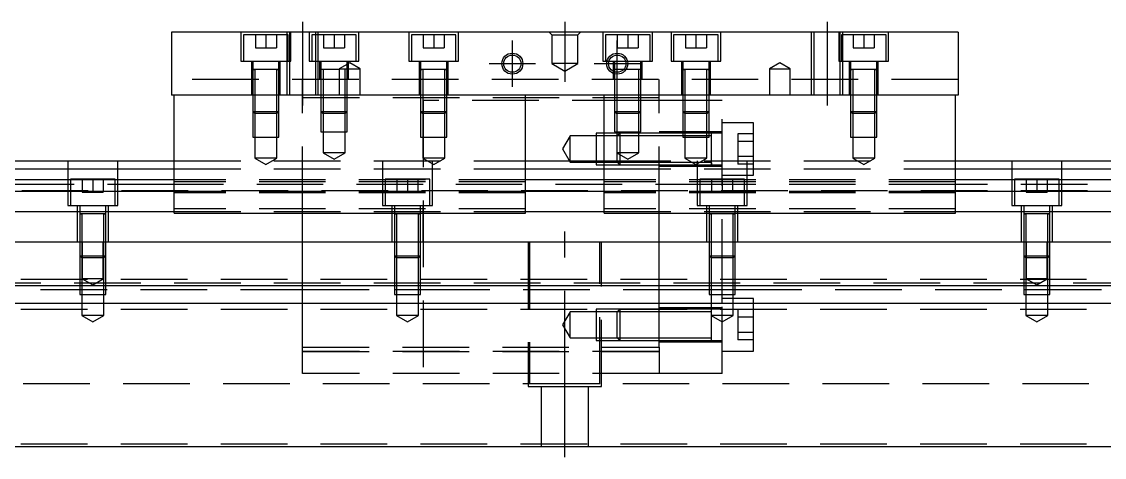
# Model space of a CAD drawing. Extents: x -20 to 803, y -295 to 102.
# Drawn here: x 186.4 to 392.9, y -242.8 to -159.8 of the extents above; entities that cross this region are included whole.
import ezdxf

# ---------------------------------------------------------------- set-up
doc = ezdxf.new("R2010")
doc.units = 0
doc.linetypes.add('CENTER', pattern=[50.8, 31.75, -6.35, 6.35, -6.35])
doc.linetypes.add('DASHED', pattern=[19.05, 12.7, -6.35])
doc.layers.get('0').update_dxf_attribs({"linetype": 'CONTINUOUS'})
doc.layers.add('CENTER', color=1, linetype='CENTER')

msp = doc.modelspace()

# ---------------------------------------------------------------- linework, layer by layer
at = {"color": 7, "linetype": 'CONTINUOUS'}
for p, q in [((215, -161.76), (215, -173.76)), ((365, -161.76), (215, -161.76)), ((365, -161.76), (365, -173.76)), ((365, -173.76), (215, -173.76)), ((215.5, -196.26), (215.5, -173.76)), ((282.5, -196.26), (282.5, -173.76)), ((297.5, -196.26), (297.5, -173.76)), ((364.5, -196.26), (364.5, -173.76)), ((0, -186.26), (215.5, -186.26)), ((0, -187.799608), (215.5, -187.799608)), ((282.5, -186.26), (297.5, -186.26)), ((282.5, -187.799608), (297.5, -187.799608)), ((364.5, -186.26), (580, -186.26)), ((364.5, -187.799608), (580, -187.799608)), ((215.5, -189.88154), (0, -189.88154)), ((297.5, -189.88154), (282.5, -189.88154)), ((580, -189.88154), (364.5, -189.88154)), ((215.5, -192.096666), (0, -192.096666)), ((297.5, -192.096666), (282.5, -192.096666)), ((580, -192.096666), (364.5, -192.096666)), ((0, -195.941934), (215.5, -195.941934)), ((282.5, -195.941934), (297.5, -195.941934)), ((364.5, -195.941934), (580, -195.941934)), ((215.5, -196.26), (282.5, -196.26)), ((297.5, -196.26), (364.5, -196.26)), ((580, -201.76), (0, -201.76)), ((580, -210.06), (0, -210.06)), ((580, -213.46), (0, -213.46)), ((580, -240.76), (0, -240.76))]:
    msp.add_line(p, q, dxfattribs=at)
at = {"color": 3, "linetype": 'DASHED'}
for p, q in [((228.25, -161.76), (228.25, -167.26)), ((237.25, -162.26), (228.75, -162.26)), ((228.75, -162.26), (228.75, -167.26)), ((231, -162.26), (231, -164.76)), ((233, -162.26), (233, -164.76)), ((235, -162.26), (235, -164.76)), ((237.000006, -161.76), (237.000006, -162.26)), ((237.000006, -162.26), (237.000006, -167.26)), ((237.25, -167.26), (237.25, -162.26)), ((237.5, -161.76), (237.5, -173.76)), ((237.75, -167.26), (237.75, -161.76)), ((241.25, -161.76), (241.25, -167.26)), ((242.999994, -162.26), (241.75, -162.26)), ((241.75, -162.26), (241.75, -167.26)), ((242.5, -173.76), (242.5, -161.76)), ((242.999994, -173.76), (242.999994, -161.76)), ((250.25, -162.26), (242.999994, -162.26)), ((244, -162.26), (244, -164.76)), ((246, -162.26), (246, -164.76)), ((248, -162.26), (248, -164.76)), ((250.25, -167.26), (250.25, -162.26)), ((250.75, -167.26), (250.75, -161.76)), ((260.25, -161.76), (260.25, -167.26)), ((269.25, -162.26), (260.75, -162.26)), ((260.75, -162.26), (260.75, -167.26)), ((263, -162.26), (263, -164.76)), ((265, -162.26), (265, -164.76)), ((267, -162.26), (267, -164.76)), ((269.25, -167.26), (269.25, -162.26)), ((269.75, -167.26), (269.75, -161.76)), ((287.5, -162.26), (287, -161.76)), ((287.5, -162.26), (287.5, -167.76)), ((287.5, -162.26), (292.5, -162.26)), ((292.5, -162.26), (293, -161.76)), ((292.5, -167.76), (292.5, -162.26)), ((297.25, -161.76), (297.25, -167.26)), ((306.25, -162.26), (297.75, -162.26)), ((297.75, -162.26), (297.75, -167.26)), ((300, -162.26), (300, -164.76)), ((302, -162.26), (302, -164.76)), ((304, -162.26), (304, -164.76)), ((306.25, -167.26), (306.25, -162.26)), ((306.75, -167.26), (306.75, -161.76)), ((310.25, -161.76), (310.25, -167.26)), ((319.25, -162.26), (310.75, -162.26)), ((310.75, -162.26), (310.75, -167.26)), ((313, -162.26), (313, -164.76)), ((315, -162.26), (315, -164.76)), ((317, -162.26), (317, -164.76)), ((319.25, -167.26), (319.25, -162.26)), ((319.75, -167.26), (319.75, -161.76)), ((337.000006, -161.76), (337.000006, -173.76)), ((337.5, -161.76), (337.5, -173.76)), ((342.25, -161.76), (342.25, -167.26)), ((342.5, -173.76), (342.5, -161.76)), ((351.25, -162.26), (342.75, -162.26)), ((342.75, -162.26), (342.75, -167.26)), ((342.999994, -162.26), (342.999994, -161.76)), ((342.999994, -167.26), (342.999994, -162.26)), ((345, -162.26), (345, -164.76)), ((347, -162.26), (347, -164.76)), ((349, -162.26), (349, -164.76)), ((351.25, -167.26), (351.25, -162.26)), ((351.75, -167.26), (351.75, -161.76)), ((231, -164.76), (233, -164.76)), ((233, -164.76), (235, -164.76)), ((244, -164.76), (246, -164.76)), ((246, -164.76), (248, -164.76)), ((263, -164.76), (265, -164.76)), ((265, -164.76), (267, -164.76)), ((300, -164.76), (302, -164.76)), ((302, -164.76), (304, -164.76)), ((313, -164.76), (315, -164.76)), ((315, -164.76), (317, -164.76)), ((345, -164.76), (347, -164.76)), ((347, -164.76), (349, -164.76)), ((228.25, -167.26), (237.75, -167.26)), ((230.25, -167.26), (230.25, -173.76)), ((230.5, -167.26), (230.5, -168.86)), ((230.5, -168.855), (230.5, -168.86)), ((230.5, -168.86), (230.757448, -168.86)), ((230.757468, -168.86), (230.5, -168.86)), ((230.5, -168.86), (230.5, -173.75998)), ((230.5, -168.86), (230.5, -168.865)), ((235.242552, -168.86), (230.757468, -168.86)), ((230.9, -168.86), (230.9, -173.75998)), ((235.1, -173.75998), (235.1, -168.86)), ((235.5, -168.86), (235.242552, -168.86)), ((235.242602, -168.86), (235.5, -168.86)), ((235.5, -168.86), (235.5, -167.26)), ((235.5, -168.86), (235.5, -168.855)), ((235.5, -173.75998), (235.5, -168.86)), ((235.5, -168.865), (235.5, -168.86)), ((235.75, -173.76), (235.75, -167.26)), ((237.000006, -167.26), (237.000006, -173.76)), ((241.25, -167.26), (250.75, -167.26)), ((243.25, -167.26), (243.25, -170.76)), ((243.5, -167.26), (243.5, -168.86)), ((243.5, -168.855), (243.5, -168.86)), ((243.757468, -168.86), (243.5, -168.86)), ((243.5, -168.86), (243.5, -168.865)), ((243.5, -168.86), (243.5, -170.75998)), ((246.902224, -168.86), (243.757468, -168.86)), ((243.9, -168.86), (243.9, -170.75998)), ((249, -167.6053), (247, -168.76)), ((247, -168.76), (249, -168.76)), ((247, -168.76), (247, -173.76)), ((248.1, -170.75998), (248.1, -168.86)), ((248.5, -168.86), (248.5, -167.26)), ((248.5, -168.86), (248.5, -168.855)), ((248.5, -168.865), (248.5, -168.86)), ((248.5, -170.75998), (248.5, -168.86)), ((248.75, -170.76), (248.75, -167.26)), ((251, -168.76), (249, -167.6053)), ((249, -168.76), (251, -168.76)), ((251, -173.76), (251, -168.76)), ((260.25, -167.26), (269.75, -167.26)), ((262.25, -167.26), (262.25, -173.76)), ((262.5, -167.26), (262.5, -168.86)), ((262.5, -168.855), (262.5, -168.86)), ((262.5, -168.86), (262.757448, -168.86)), ((262.757468, -168.86), (262.5, -168.86)), ((262.5, -168.86), (262.5, -168.865)), ((262.5, -168.86), (262.5, -173.75998)), ((267.242552, -168.86), (262.757468, -168.86)), ((262.9, -168.86), (262.9, -173.75998)), ((267.1, -173.75998), (267.1, -168.86)), ((267.5, -168.86), (267.242552, -168.86)), ((267.242602, -168.86), (267.5, -168.86)), ((267.5, -168.86), (267.5, -167.26)), ((267.5, -168.86), (267.5, -168.855)), ((267.5, -168.865), (267.5, -168.86)), ((267.5, -173.75998), (267.5, -168.86)), ((267.75, -173.76), (267.75, -167.26)), ((292.5, -167.76), (287.5, -167.76)), ((287.5, -167.76), (290, -169.203376)), ((290, -169.203376), (292.5, -167.76)), ((297.25, -167.26), (306.75, -167.26)), ((299.25, -167.26), (299.25, -170.76)), ((299.5, -167.26), (299.5, -168.86)), ((299.5, -168.855), (299.5, -168.86)), ((299.757468, -168.86), (299.5, -168.86)), ((299.5, -168.86), (299.5, -169.332418)), ((299.5, -168.86), (299.5, -168.865)), ((301.229562, -168.86), (299.757468, -168.86)), ((299.9, -168.86), (299.9, -169.406966)), ((301.669968, -168.86), (301.229562, -168.86)), ((301.67033, -168.86), (301.229838, -168.86)), ((304.242552, -168.86), (301.669968, -168.86)), ((304.1, -170.75998), (304.1, -168.86)), ((304.5, -168.86), (304.242552, -168.86)), ((304.5, -168.86), (304.5, -167.26)), ((304.5, -168.86), (304.5, -168.855)), ((304.5, -170.75998), (304.5, -168.86)), ((304.5, -168.865), (304.5, -168.86)), ((304.75, -170.76), (304.75, -167.26)), ((310.25, -167.26), (319.75, -167.26)), ((312.25, -167.26), (312.25, -173.76)), ((312.5, -167.26), (312.5, -168.86)), ((312.5, -168.855), (312.5, -168.86)), ((312.5, -168.86), (312.757448, -168.86)), ((312.757468, -168.86), (312.5, -168.86)), ((312.5, -168.86), (312.5, -173.75998)), ((312.5, -168.86), (312.5, -168.865)), ((317.242552, -168.86), (312.757468, -168.86)), ((312.9, -168.86), (312.9, -173.75998)), ((317.1, -173.75998), (317.1, -168.86)), ((317.5, -168.86), (317.242552, -168.86)), ((317.242602, -168.86), (317.5, -168.86)), ((317.5, -168.86), (317.5, -167.26)), ((317.5, -168.86), (317.5, -168.855)), ((317.5, -173.75998), (317.5, -168.86)), ((317.5, -168.865), (317.5, -168.86)), ((317.75, -173.76), (317.75, -167.26)), ((331, -167.6053), (329, -168.76)), ((329, -168.76), (331, -168.76)), ((329, -168.76), (329, -173.76)), ((333, -168.76), (331, -167.6053)), ((331, -168.76), (333, -168.76)), ((333, -173.76), (333, -168.76)), ((342.25, -167.26), (351.75, -167.26)), ((342.999994, -173.76), (342.999994, -167.26)), ((344.25, -167.26), (344.25, -173.76)), ((344.5, -167.26), (344.5, -168.86)), ((344.5, -168.855), (344.5, -168.86)), ((344.5, -168.86), (344.757448, -168.86)), ((344.757468, -168.86), (344.5, -168.86)), ((344.5, -168.86), (344.5, -168.865)), ((344.5, -168.86), (344.5, -173.75998)), ((349.242552, -168.86), (344.757468, -168.86)), ((344.9, -168.86), (344.9, -173.75998)), ((349.1, -173.75998), (349.1, -168.86)), ((349.5, -168.86), (349.242552, -168.86)), ((349.242602, -168.86), (349.5, -168.86)), ((349.5, -168.86), (349.5, -167.26)), ((349.5, -168.86), (349.5, -168.855)), ((349.5, -168.865), (349.5, -168.86)), ((349.5, -173.75998), (349.5, -168.86)), ((349.75, -173.76), (349.75, -167.26)), ((365, -170.76), (215, -170.76)), ((240, -173.76), (240, -170.76)), ((243.5, -170.76), (243.5, -173.76)), ((243.500006, -170.76), (243.500006, -173.76)), ((243.9, -170.76), (243.9, -173.76)), ((248.1, -173.76), (248.1, -170.76)), ((248.499994, -173.76), (248.499994, -170.76)), ((248.5, -173.76), (248.5, -170.76)), ((299.5, -169.332418), (299.5, -169.696492)), ((299.5, -169.696492), (299.5, -170.75998)), ((299.5, -170.76), (299.5, -176.86)), ((299.500006, -170.76), (299.500006, -176.86)), ((299.9, -169.406966), (299.9, -169.757498)), ((299.9, -169.757498), (299.9, -170.75998)), ((299.9, -170.76), (299.9, -177.26)), ((304.1, -173.76), (304.1, -170.76)), ((304.499994, -173.76), (304.499994, -170.76)), ((304.5, -173.76), (304.5, -170.76)), ((308, -173.76), (308, -170.76)), ((230.5, -173.76), (230.5, -176.86)), ((230.500006, -173.76), (230.500006, -176.860006)), ((230.9, -173.76), (230.9, -177.26)), ((235.1, -177.26), (235.1, -173.76)), ((235.499994, -176.860006), (235.499994, -173.76)), ((235.5, -176.86), (235.5, -173.76)), ((240, -196.26), (240, -173.76)), ((308, -174.26), (240, -174.26)), ((243.5, -173.76), (243.5, -176.86)), ((243.500006, -173.76), (243.500006, -176.860006)), ((243.9, -173.76), (243.9, -177.26)), ((248.1, -177.26), (248.1, -173.76)), ((248.499994, -176.860006), (248.499994, -173.76)), ((248.5, -176.86), (248.5, -173.76)), ((262.5, -173.76), (262.5, -176.86)), ((262.500006, -173.76), (262.500006, -176.860006)), ((262.9, -173.76), (262.9, -177.26)), ((263, -174.76), (263, -226.76)), ((304.1, -174.76), (263, -174.76)), ((267.1, -177.26), (267.1, -173.76)), ((267.499994, -176.860006), (267.499994, -173.76)), ((267.5, -176.86), (267.5, -173.76)), ((304.1, -177.26), (304.1, -173.76)), ((304.5, -174.76), (304.1, -174.76)), ((304.499994, -176.860006), (304.499994, -173.76)), ((304.5, -176.86), (304.5, -173.76)), ((308, -174.76), (304.5, -174.76)), ((308, -196.26), (308, -173.76)), ((312.5, -174.76), (308, -174.76)), ((312.5, -173.76), (312.5, -176.86)), ((312.9, -174.76), (312.5, -174.76)), ((312.500006, -173.76), (312.500006, -176.860006)), ((312.9, -173.76), (312.9, -177.26)), ((317.1, -174.76), (312.9, -174.76)), ((317.1, -177.26), (317.1, -173.76)), ((317.5, -174.76), (317.1, -174.76)), ((317.499994, -176.860006), (317.499994, -173.76)), ((317.5, -176.86), (317.5, -173.76)), ((320, -174.76), (317.5, -174.76)), ((320, -210.06), (320, -174.76)), ((344.5, -173.76), (344.5, -176.86)), ((344.500006, -173.76), (344.500006, -176.860006)), ((344.9, -173.76), (344.9, -177.26)), ((349.1, -177.26), (349.1, -173.76)), ((349.499994, -176.860006), (349.499994, -173.76)), ((349.5, -176.86), (349.5, -173.76)), ((230.5, -176.86), (235.5, -176.86)), ((230.5, -176.86), (230.9, -177.26)), ((230.500006, -176.86002), (230.500006, -181.76)), ((235.1, -177.26), (230.9, -177.26)), ((230.9, -177.26002), (230.9, -181.76)), ((235.1, -177.26), (235.5, -176.86)), ((235.1, -181.76), (235.1, -177.26002)), ((235.499994, -181.76), (235.499994, -176.86002)), ((243.5, -176.86), (248.5, -176.86)), ((243.5, -176.86), (243.9, -177.26)), ((243.500006, -176.86002), (243.500006, -180.76)), ((248.1, -177.26), (243.9, -177.26)), ((243.9, -177.26002), (243.9, -180.76)), ((248.1, -177.26), (248.5, -176.86)), ((248.1, -180.76), (248.1, -177.26002)), ((248.499994, -180.76), (248.499994, -176.86002)), ((262.5, -176.86), (267.5, -176.86)), ((262.5, -176.86), (262.9, -177.26)), ((262.500006, -176.86002), (262.500006, -181.76)), ((267.1, -177.26), (262.9, -177.26)), ((262.9, -177.26002), (262.9, -181.76)), ((267.1, -177.26), (267.5, -176.86)), ((267.1, -181.76), (267.1, -177.26002)), ((267.499994, -181.76), (267.499994, -176.86002)), ((299.5, -176.86), (304.5, -176.86)), ((299.5, -176.86), (299.9, -177.26)), ((299.500006, -176.86002), (299.500006, -180.76)), ((304.1, -177.26), (299.9, -177.26)), ((299.9, -177.26002), (299.9, -180.76)), ((304.1, -177.26), (304.5, -176.86)), ((304.1, -180.76), (304.1, -177.26002)), ((304.499994, -180.76), (304.499994, -176.86002)), ((312.5, -176.86), (317.5, -176.86)), ((312.5, -176.86), (312.9, -177.26)), ((312.500006, -176.86002), (312.500006, -181.76)), ((317.1, -177.26), (312.9, -177.26)), ((312.9, -177.26002), (312.9, -181.76)), ((317.1, -177.26), (317.5, -176.86)), ((317.1, -181.76), (317.1, -177.26002)), ((317.499994, -181.76), (317.499994, -176.86002)), ((344.5, -176.86), (349.5, -176.86)), ((344.5, -176.86), (344.9, -177.26)), ((344.500006, -176.86002), (344.500006, -181.76)), ((349.1, -177.26), (344.9, -177.26)), ((344.9, -177.26002), (344.9, -181.76)), ((349.1, -177.26), (349.5, -176.86)), ((349.1, -181.76), (349.1, -177.26002)), ((349.499994, -181.76), (349.499994, -176.86002)), ((326, -179.01), (320, -179.01)), ((326, -189.01), (326, -179.01)), ((243.500006, -180.76), (248.499994, -180.76)), ((243.9, -180.76), (243.9, -184.76)), ((248.1, -184.76), (248.1, -180.76)), ((291, -181.51), (289.556624, -184.01)), ((291, -186.51), (291, -181.51)), ((296, -181.51), (291, -181.51)), ((296, -181.010006), (296, -187.009994)), ((300.49998, -181.010006), (296, -181.010006)), ((299.99998, -181.51), (296, -181.51)), ((299.500006, -180.76), (304.499994, -180.76)), ((299.9, -180.76), (299.9, -184.76)), ((300.5, -181.01), (300, -181.51)), ((300, -186.51), (300, -181.51)), ((308, -181.51), (300, -181.51)), ((300.5, -181.01), (300.5, -187.01)), ((308, -181.01), (300.5, -181.01)), ((308, -181.010006), (300.5, -181.010006)), ((304.1, -184.76), (304.1, -180.76)), ((320, -180.76), (308, -180.76)), ((312.500006, -181.01), (308.00002, -181.01)), ((318, -181.51), (308.00002, -181.51)), ((317.499994, -181.01), (312.500006, -181.01)), ((318, -181.01), (317.499994, -181.01)), ((318, -181.01), (317.995, -181.01)), ((318, -181.359602), (318, -181.01)), ((318.005, -181.01), (318, -181.01)), ((320, -181.01), (318, -181.01)), ((318, -183.84997), (318, -181.359602)), ((323, -181.123248), (323, -182.566624)), ((326, -181.123248), (323, -181.123248)), ((230.500006, -181.76), (235.499994, -181.76)), ((230.9, -181.76), (230.9, -185.76)), ((235.1, -185.76), (235.1, -181.76)), ((262.500006, -181.76), (267.499994, -181.76)), ((262.9, -181.76), (262.9, -185.76)), ((267.1, -185.76), (267.1, -181.76)), ((312.500006, -181.76), (317.499994, -181.76)), ((312.9, -181.76), (312.9, -185.76)), ((317.1, -185.76), (317.1, -181.76)), ((323, -182.566624), (323, -185.453376)), ((326, -182.566624), (323, -182.566624)), ((344.500006, -181.76), (349.499994, -181.76)), ((344.9, -181.76), (344.9, -185.76)), ((349.1, -185.76), (349.1, -181.76)), ((235.1, -185.76), (230.9, -185.76)), ((230.9, -185.76), (233, -186.972436)), ((233, -186.972436), (235.1, -185.76)), ((248.1, -184.76), (243.9, -184.76)), ((243.9, -184.76), (246, -185.972436)), ((246, -185.972436), (248.1, -184.76)), ((267.1, -185.76), (262.9, -185.76)), ((262.9, -185.76), (265, -186.972436)), ((265, -186.972436), (267.1, -185.76)), ((289.556624, -184.01), (291, -186.51)), ((304.1, -184.76), (299.9, -184.76)), ((299.9, -184.76), (302, -185.972436)), ((302, -185.972436), (304.1, -184.76)), ((317.1, -185.76), (312.9, -185.76)), ((312.9, -185.76), (315, -186.972436)), ((315, -186.972436), (317.1, -185.76)), ((318, -184.21006), (318, -183.84997)), ((318, -186.66035), (318, -184.21006)), ((323, -185.453376), (323, -186.896752)), ((326, -185.453376), (323, -185.453376)), ((349.1, -185.76), (344.9, -185.76)), ((344.9, -185.76), (347, -186.972436)), ((347, -186.972436), (349.1, -185.76)), ((195.25, -186.26), (195.25, -194.76)), ((204.75, -194.76), (204.75, -186.26)), ((215.5, -186.26), (282.5, -186.26)), ((215.5, -187.799608), (282.5, -187.799608)), ((255.25, -186.26), (255.25, -194.76)), ((264.75, -194.76), (264.75, -186.26)), ((291, -186.51), (296, -186.51)), ((296, -186.51), (299.99998, -186.51)), ((296, -187.009994), (300.49998, -187.009994)), ((297.5, -186.26), (364.5, -186.26)), ((297.5, -187.799608), (364.5, -187.799608)), ((300, -186.51), (300.5, -187.01)), ((300, -186.51), (308, -186.51)), ((300.5, -187.009994), (308, -187.009994)), ((300.5, -187.01), (308, -187.01)), ((308, -187.26), (320, -187.26)), ((308.00002, -186.51), (318, -186.51)), ((308.00002, -187.01), (318.005, -187.01)), ((315.25, -186.26), (315.25, -194.76)), ((317.995, -187.01), (320, -187.01)), ((318, -187.01), (318, -186.66035)), ((318, -186.660398), (318, -187.01)), ((326, -186.896752), (323, -186.896752)), ((324.75, -194.76), (324.75, -186.26)), ((375.25, -186.26), (375.25, -194.76)), ((384.75, -194.76), (384.75, -186.26)), ((204.25, -189.76), (195.75, -189.76)), ((195.75, -189.76), (195.75, -194.76)), ((198, -189.76), (198, -192.26)), ((200, -189.76), (200, -192.26)), ((202, -189.76), (202, -192.26)), ((204.25, -194.76), (204.25, -189.76)), ((282.5, -189.88154), (215.5, -189.88154)), ((264.25, -189.76), (255.75, -189.76)), ((255.75, -189.76), (255.75, -194.76)), ((258, -189.76), (258, -192.26)), ((260, -189.76), (260, -192.26)), ((262, -189.76), (262, -192.26)), ((264.25, -194.76), (264.25, -189.76)), ((364.5, -189.88154), (297.5, -189.88154)), ((324.25, -189.76), (315.75, -189.76)), ((315.75, -189.76), (315.75, -194.76)), ((318, -189.76), (318, -192.26)), ((320, -189.01), (326, -189.01)), ((320, -189.76), (320, -192.26)), ((322, -189.76), (322, -192.26)), ((324.25, -194.76), (324.25, -189.76)), ((384.25, -189.76), (375.75, -189.76)), ((375.75, -189.76), (375.75, -194.76)), ((378, -189.76), (378, -192.26)), ((380, -189.76), (380, -192.26)), ((382, -189.76), (382, -192.26)), ((384.25, -194.76), (384.25, -189.76)), ((215.5, -190.76), (28, -190.76)), ((282.5, -190.28668), (215.5, -190.28668)), ((262.99998, -190.76), (215.5, -190.76)), ((320, -190.76), (263, -190.76)), ((364.5, -190.28668), (297.5, -190.28668)), ((364.5, -190.76), (320.00002, -190.76)), ((523, -190.76), (364.5, -190.76)), ((523, -192.01), (25, -192.01)), ((198, -192.26), (200, -192.26)), ((200, -192.26), (202, -192.26)), ((282.5, -192.096666), (215.5, -192.096666)), ((282.5, -192.34), (215.5, -192.34)), ((258, -192.26), (260, -192.26)), ((260, -192.26), (262, -192.26)), ((364.5, -192.096666), (297.5, -192.096666)), ((364.5, -192.34), (297.5, -192.34)), ((318, -192.26), (320, -192.26)), ((320, -192.26), (322, -192.26)), ((378, -192.26), (380, -192.26)), ((380, -192.26), (382, -192.26)), ((195.25, -194.76), (204.75, -194.76)), ((197, -194.76), (197, -201.76)), ((197.5, -194.76), (197.5, -196.36)), ((202.5, -196.36), (202.5, -194.76)), ((203, -201.76), (203, -194.76)), ((282.5, -195.437372), (215.5, -195.437372)), ((215.5, -195.941934), (282.5, -195.941934)), ((255.25, -194.76), (264.75, -194.76)), ((257, -194.76), (257, -201.76)), ((257.5, -194.76), (257.5, -196.36)), ((262.5, -196.36), (262.5, -194.76)), ((263, -201.76), (263, -194.76)), ((364.5, -195.437372), (297.5, -195.437372)), ((297.5, -195.941934), (364.5, -195.941934)), ((315.25, -194.76), (324.75, -194.76)), ((317, -194.76), (317, -201.76)), ((317.5, -194.76), (317.5, -196.36)), ((322.5, -196.36), (322.5, -194.76)), ((323, -201.76), (323, -194.76)), ((375.25, -194.76), (384.75, -194.76)), ((377, -194.76), (377, -201.76)), ((377.5, -194.76), (377.5, -196.36)), ((382.5, -196.36), (382.5, -194.76)), ((383, -201.76), (383, -194.76)), ((197.5, -196.355), (197.5, -196.36)), ((197.5, -196.36), (197.757448, -196.36)), ((197.757468, -196.36), (197.5, -196.36)), ((197.5, -196.36), (197.5, -196.365)), ((197.5, -196.36), (197.5, -201.75998)), ((202.242552, -196.36), (197.757468, -196.36)), ((197.9, -196.36), (197.9, -201.75998)), ((202.1, -201.75998), (202.1, -196.36)), ((202.5, -196.36), (202.242552, -196.36)), ((202.242602, -196.36), (202.5, -196.36)), ((202.5, -196.36), (202.5, -196.355)), ((202.5, -196.365), (202.5, -196.36)), ((202.5, -201.75998), (202.5, -196.36)), ((240, -201.76), (240, -196.26)), ((257.5, -196.355), (257.5, -196.36)), ((257.5, -196.36), (257.757448, -196.36)), ((257.757468, -196.36), (257.5, -196.36)), ((257.5, -196.36), (257.5, -196.365)), ((257.5, -196.36), (257.5, -201.75998)), ((262.242552, -196.36), (257.757468, -196.36)), ((257.9, -196.36), (257.9, -201.75998)), ((262.1, -201.75998), (262.1, -196.36)), ((262.5, -196.36), (262.242552, -196.36)), ((262.242602, -196.36), (262.5, -196.36)), ((262.5, -196.36), (262.5, -196.355)), ((262.5, -196.365), (262.5, -196.36)), ((262.5, -201.75998), (262.5, -196.36)), ((308, -201.76), (308, -196.26)), ((317.5, -196.355), (317.5, -196.36)), ((317.5, -196.36), (317.757448, -196.36)), ((317.757468, -196.36), (317.5, -196.36)), ((317.5, -196.36), (317.5, -196.365)), ((317.5, -196.36), (317.5, -201.75998)), ((322.242552, -196.36), (317.757468, -196.36)), ((317.9, -196.36), (317.9, -201.75998)), ((322.1, -201.75998), (322.1, -196.36)), ((322.5, -196.36), (322.242552, -196.36)), ((322.242602, -196.36), (322.5, -196.36)), ((322.5, -196.36), (322.5, -196.355)), ((322.5, -196.365), (322.5, -196.36)), ((322.5, -201.75998), (322.5, -196.36)), ((377.5, -196.355), (377.5, -196.36)), ((377.5, -196.36), (377.757448, -196.36)), ((377.757468, -196.36), (377.5, -196.36)), ((377.5, -196.36), (377.5, -196.365)), ((377.5, -196.36), (377.5, -201.75998)), ((382.242552, -196.36), (377.757468, -196.36)), ((377.9, -196.36), (377.9, -201.75998)), ((382.1, -201.75998), (382.1, -196.36)), ((382.5, -196.36), (382.242552, -196.36)), ((382.242602, -196.36), (382.5, -196.36)), ((382.5, -196.36), (382.5, -196.355)), ((382.5, -196.365), (382.5, -196.36)), ((382.5, -201.75998), (382.5, -196.36)), ((197.5, -201.76), (197.5, -204.36)), ((197.500006, -201.76), (197.500006, -204.360006)), ((197.9, -201.76), (197.9, -204.76)), ((198, -201.76), (198, -208.76)), ((202, -208.76), (202, -201.76)), ((202.1, -204.76), (202.1, -201.76)), ((202.499994, -204.360006), (202.499994, -201.76)), ((202.5, -204.36), (202.5, -201.76)), ((240, -210.06), (240, -201.76)), ((257.5, -201.76), (257.5, -204.36)), ((257.500006, -201.76), (257.500006, -204.360006)), ((257.9, -201.76), (257.9, -204.76)), ((262.1, -204.76), (262.1, -201.76)), ((262.499994, -204.360006), (262.499994, -201.76)), ((262.5, -204.36), (262.5, -201.76)), ((283, -201.76), (283, -229.26)), ((283.291796, -201.76), (283.291796, -228.76)), ((296.708204, -228.76), (296.708204, -201.76)), ((297, -229.26), (297, -201.76)), ((308, -210.06), (308, -201.76)), ((317.5, -201.76), (317.5, -204.36)), ((317.500006, -201.76), (317.500006, -204.360006)), ((317.9, -201.76), (317.9, -204.76)), ((322.1, -204.76), (322.1, -201.76)), ((322.499994, -204.360006), (322.499994, -201.76)), ((322.5, -204.36), (322.5, -201.76)), ((377.5, -201.76), (377.5, -204.36)), ((377.500006, -201.76), (377.500006, -204.360006)), ((377.9, -201.76), (377.9, -204.76)), ((378, -201.76), (378, -208.76)), ((382, -208.76), (382, -201.76)), ((382.1, -204.76), (382.1, -201.76)), ((382.499994, -204.360006), (382.499994, -201.76)), ((382.5, -204.36), (382.5, -201.76)), ((197.5, -204.36), (202.5, -204.36)), ((197.5, -204.36), (197.9, -204.76)), ((197.500006, -204.36002), (197.500006, -210.06)), ((202.1, -204.76), (202.5, -204.36)), ((202.499994, -210.06), (202.499994, -204.36002)), ((257.5, -204.36), (262.5, -204.36)), ((257.5, -204.36), (257.9, -204.76)), ((257.500006, -204.36002), (257.500006, -210.06)), ((262.1, -204.76), (262.5, -204.36)), ((262.499994, -210.06), (262.499994, -204.36002)), ((317.5, -204.36), (322.5, -204.36)), ((317.5, -204.36), (317.9, -204.76)), ((317.500006, -204.36002), (317.500006, -210.06)), ((322.1, -204.76), (322.5, -204.36)), ((322.499994, -210.06), (322.499994, -204.36002)), ((377.5, -204.36), (382.5, -204.36)), ((377.5, -204.36), (377.9, -204.76)), ((377.500006, -204.36002), (377.500006, -210.06)), ((382.1, -204.76), (382.5, -204.36)), ((382.499994, -210.06), (382.499994, -204.36002)), ((202.1, -204.76), (197.9, -204.76)), ((197.9, -204.76002), (197.9, -211.76)), ((202.1, -211.76), (202.1, -204.76002)), ((262.1, -204.76), (257.9, -204.76)), ((257.9, -204.76002), (257.9, -211.76)), ((262.1, -211.76), (262.1, -204.76002)), ((322.1, -204.76), (317.9, -204.76)), ((317.9, -204.76002), (317.9, -211.76)), ((322.1, -211.76), (322.1, -204.76002)), ((382.1, -204.76), (377.9, -204.76)), ((377.9, -204.76002), (377.9, -211.76)), ((382.1, -211.76), (382.1, -204.76002)), ((580, -208.91), (0, -208.91)), ((25, -209.51), (523, -209.51)), ((197.500006, -210.06), (197.500006, -211.76)), ((202, -208.76), (198, -208.76)), ((198, -208.76), (200, -209.9147)), ((200, -209.9147), (202, -208.76)), ((202.499994, -211.76), (202.499994, -210.06)), ((240, -213.46), (240, -210.06)), ((257.500006, -210.06), (257.500006, -211.76)), ((262.499994, -211.76), (262.499994, -210.06)), ((308, -213.46), (308, -210.06)), ((317.500006, -210.06), (317.500006, -211.76)), ((320, -211.76), (320, -210.06)), ((322.499994, -211.76), (322.499994, -210.06)), ((377.500006, -210.06), (377.500006, -211.76)), ((382, -208.76), (378, -208.76)), ((378, -208.76), (380, -209.9147)), ((380, -209.9147), (382, -208.76)), ((382.499994, -211.76), (382.499994, -210.06)), ((56.708204, -210.76), (240, -210.76)), ((197.500006, -210.76), (202.499994, -210.76)), ((197.500006, -211.76), (202.499994, -211.76)), ((197.9, -211.76), (197.9, -215.76)), ((202.1, -215.76), (202.1, -211.76)), ((240, -210.76), (262.99998, -210.76)), ((257.500006, -210.76), (262.499994, -210.76)), ((257.500006, -211.76), (262.499994, -211.76)), ((257.9, -211.76), (257.9, -215.76)), ((262.1, -215.76), (262.1, -211.76)), ((263, -210.759994), (308, -210.759994)), ((263, -210.76), (308, -210.76)), ((308, -210.759994), (317.500006, -210.759994)), ((308, -210.76), (317.500006, -210.76)), ((317.500006, -210.759994), (320, -210.759994)), ((317.500006, -210.76), (320, -210.76)), ((317.500006, -210.76), (322.499994, -210.76)), ((317.500006, -211.76), (322.499994, -211.76)), ((317.9, -211.76), (317.9, -215.76)), ((320, -213.46), (320, -211.76)), ((326, -212.51), (320, -212.51)), ((320.00002, -210.76), (322.499994, -210.76)), ((322.1, -215.76), (322.1, -211.76)), ((322.499994, -210.76), (523, -210.76)), ((326, -213.46), (326, -212.51)), ((377.500006, -210.76), (382.499994, -210.76)), ((377.500006, -211.76), (382.499994, -211.76)), ((377.9, -211.76), (377.9, -215.76)), ((382.1, -215.76), (382.1, -211.76)), ((580, -214.61), (0, -214.61)), ((240, -221.76), (240, -213.46)), ((296, -214.510006), (296, -220.509994)), ((300.49998, -214.510006), (296, -214.510006)), ((300.5, -214.51), (300, -215.01)), ((300.5, -214.51), (300.5, -220.51)), ((308, -214.51), (300.5, -214.51)), ((308, -214.510006), (300.5, -214.510006)), ((308, -221.76), (308, -213.46)), ((320, -214.26), (308, -214.26)), ((318, -214.51), (308.00002, -214.51)), ((318, -214.51), (317.995, -214.51)), ((320, -214.51), (318, -214.51)), ((318.005, -214.51), (318, -214.51)), ((318, -217.34997), (318, -214.61)), ((320, -226.76), (320, -213.46)), ((323, -214.623248), (323, -216.066624)), ((326, -214.623248), (323, -214.623248)), ((326, -222.51), (326, -213.46)), ((202.1, -215.76), (197.9, -215.76)), ((197.9, -215.76), (200, -216.972436)), ((200, -216.972436), (202.1, -215.76)), ((262.1, -215.76), (257.9, -215.76)), ((257.9, -215.76), (260, -216.972436)), ((260, -216.972436), (262.1, -215.76)), ((291, -215.01), (289.556624, -217.51)), ((291, -220.01), (291, -215.01)), ((296, -215.01), (291, -215.01)), ((299.99998, -215.01), (296, -215.01)), ((300, -220.01), (300, -215.01)), ((308, -215.01), (300, -215.01)), ((318, -215.01), (308.00002, -215.01)), ((322.1, -215.76), (317.9, -215.76)), ((317.9, -215.76), (320, -216.972436)), ((320, -216.972436), (322.1, -215.76)), ((326, -216.066624), (323, -216.066624)), ((323, -216.066624), (323, -218.953376)), ((382.1, -215.76), (377.9, -215.76)), ((377.9, -215.76), (380, -216.972436)), ((380, -216.972436), (382.1, -215.76)), ((289.556624, -217.51), (291, -220.01)), ((318, -217.71006), (318, -217.34997)), ((318, -220.16035), (318, -217.71006)), ((291, -220.01), (296, -220.01)), ((296, -220.01), (299.99998, -220.01)), ((296, -220.509994), (300.49998, -220.509994)), ((300, -220.01), (308, -220.01)), ((300, -220.01), (300.5, -220.51)), ((300.5, -220.509994), (308, -220.509994)), ((300.5, -220.51), (308, -220.51)), ((308, -220.76), (320, -220.76)), ((308.00002, -220.01), (318, -220.01)), ((308.00002, -220.51), (318, -220.51)), ((317.995, -220.51), (318, -220.51)), ((318, -220.51), (318, -220.16035)), ((318, -220.51), (320, -220.51)), ((318, -220.51), (318.005, -220.51)), ((323, -218.953376), (323, -220.396752)), ((326, -218.953376), (323, -218.953376)), ((326, -220.396752), (323, -220.396752)), ((240, -221.76), (308, -221.76)), ((240, -226.76), (240, -221.76)), ((240, -222.606052), (308, -222.606052)), ((308, -222.606052), (240, -222.606052)), ((308, -221.76), (308, -226.76)), ((320, -222.51), (326, -222.51)), ((308, -226.76), (240, -226.76)), ((320, -226.76), (308, -226.76)), ((523.291796, -228.76), (0, -228.76)), ((296.708204, -228.76), (283.291796, -228.76)), ((283, -229.26), (290, -229.26)), ((285.5, -229.26), (285.5, -240.76)), ((290, -229.26), (297, -229.26)), ((294.5, -240.76), (294.5, -229.26)), ((580, -240.26), (6.499992, -240.26))]:
    msp.add_line(p, q, dxfattribs=at)
at = {"color": 3, "linetype": 'CONTINUOUS'}
for centre in [(280, -167.76), (300, -167.76)]:
    msp.add_circle(centre, 2, dxfattribs=at)
at = {"color": 7, "linetype": 'CONTINUOUS'}
for centre in [(280, -167.76), (300, -167.76)]:
    msp.add_circle(centre, 1.65, dxfattribs=at)
at = {"layer": 'CENTER', "color": 1, "linetype": 'CENTER'}
for p, q in [((240, -159.76), (240, -175.76)), ((290, -159.76), (290, -171.203376)), ((340, -159.76), (340, -175.76)), ((280, -172.16), (280, -163.36)), ((300, -172.16), (300, -163.36)), ((275.6, -167.76), (284.4, -167.76)), ((295.6, -167.76), (304.4, -167.76)), ((290, -242.76), (290, -199.76))]:
    msp.add_line(p, q, dxfattribs=at)

doc.saveas('drawing.dxf')
